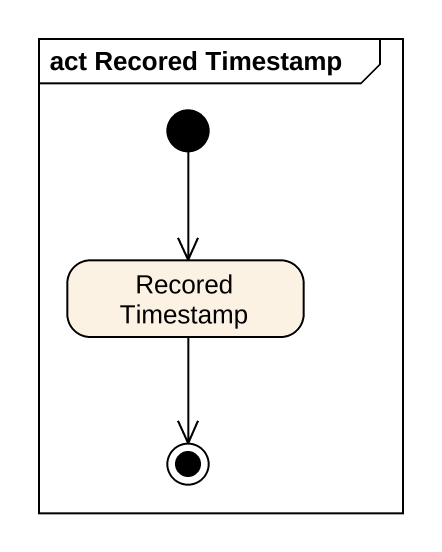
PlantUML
@startuml
mainframe act Recored Timestamp
hide empty description
state "Recored Timestamp" as Recored_Timestamp
[*] --> Recored_Timestamp
Recored_Timestamp --> [*]
@enduml
